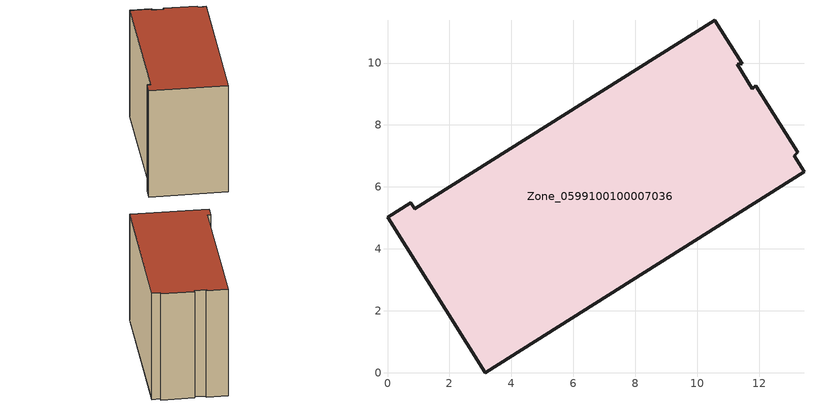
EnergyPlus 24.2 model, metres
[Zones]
Zone_0599100100007036
 floor ground (C_G): 11.9,9.26 13.24,7.12 13.13,7 13.45,6.49 3.15,0 0,5.02 0.76,5.49 0.89,5.29 10.56,11.38 11.45,9.97 11.29,9.96 11.78,9.17 z0
 wall outside (C_F): 11.45,9.97 10.56,11.38 0.89,5.29 0.76,5.49 0,5.02 3.15,0 13.45,6.49 13.13,7 13.24,7.12 11.9,9.26 11.78,9.17 11.29,9.96 11.45,9.97 z0:8.96
 roof outside (C_R): 13.24,7.12 11.9,9.26 11.78,9.17 11.29,9.96 11.45,9.97 10.56,11.38 0.89,5.29 0.76,5.49 0,5.02 3.15,0 13.45,6.49 13.13,7 z8.96
[BUILDING]
Pand.0599100100007036: North Axis=0; Terrain=City; Loads Convergence Tolerance Value=0.04; Temperature Convergence Tolerance Value=0.4; Solar Distribution=FullExterior; Maximum Number of Warmup Days=25; Minimum Number of Warmup Days=1
[Site:Location]
Rotterdam.The.Hague.AP_ZH_NLD Design_Conditions: Latitude=51.96; Longitude=4.45; Time Zone=1; Elevation=-4.5
[SITE:GROUNDTEMPERATURE:BUILDINGSURFACE]
18, 18, 18, 18, 18, 18, 18, 18, 18, 18, 18, 18
[MATERIAL] Thermal Absorptance=0.9; Solar Absorptance=0.7; Visible Absorptance=0.7
Name | Roughness | Thickness | Conductivity | Density | Specific Heat
G.TI.2006-2014 | MediumSmooth | 0.15 | 0.06 | 540 | 1210
F.TI.2006-2014 | Rough | 0.3 | 0.12 | 1920 | 840
R.TI.2006-2014 | MediumRough | 0.2 | 0.08 | 1500 | 1000
[CONSTRUCTION]
C_G: G.TI.2006-2014
C_F: F.TI.2006-2014
C_R: R.TI.2006-2014
[ZONE]
Zone_0599100100007036: Type=1; Multiplier=1; Ceiling Height=Autocalculate; Volume=Autocalculate; Floor Area=autocalculate; Part of Total Floor Area=Yes
[ZONEINFILTRATION:DESIGNFLOWRATE]
Infil_Zone_0599100100007036: Zone or ZoneList or Space or SpaceList=Zone_0599100100007036; Schedule=AlwaysOn; Design Flow Rate Calculation Method=Flow/Area; Flow Rate per Floor Area=0.0015; Constant Term Coefficient=1; Temperature Term Coefficient=0; Velocity Term Coefficient=0; Velocity Squared Term Coefficient=0
[HVACTEMPLATE:ZONE:IDEALLOADSAIRSYSTEM]
Zone_0599100100007036: Maximum Heating Supply Air Temperature=50; Minimum Cooling Supply Air Temperature=13; Maximum Heating Supply Air Humidity Ratio=0.0156; Minimum Cooling Supply Air Humidity Ratio=0.0077; Heating Limit=NoLimit; Cooling Limit=NoLimit; Dehumidification Control Type=ConstantSensibleHeatRatio; Cooling Sensible Heat Ratio=0.7; Dehumidification Setpoint=60; Humidification Control Type=None; Humidification Setpoint=30; Outdoor Air Method=None; Outdoor Air Flow Rate per Person=0.00944; Outdoor Air Flow Rate per Zone Floor Area=0; Outdoor Air Flow Rate per Zone=0; Demand Controlled Ventilation Type=None; Outdoor Air Economizer Type=NoEconomizer; Heat Recovery Type=None; Sensible Heat Recovery Effectiveness=0.7; Latent Heat Recovery Effectiveness=0.65
[ZONECONTROL:THERMOSTAT]
ThermostatControl_Zone_0599100100007036: Zone or ZoneList=Zone_0599100100007036; Control Type Schedule=DualSetpointControlType; Control 1=Thermostat_Zone_0599100100007036; Temperature Difference Between Cutout And Setpoint=0
[THERMOSTATSETPOINT:DUALSETPOINT]
Thermostat_Zone_0599100100007036: Heating Setpoint Temperature Schedule=HeatingSetpoint_Zone_0599100100007036; Cooling Setpoint Temperature Schedule=CoolingSetpoint_Zone_0599100100007036
[SCHEDULE:COMPACT]
HeatingSetpoint_Zone_0599100100007036: Through: 12/31, For: AllDays, Until: 24:00, 21
CoolingSetpoint_Zone_0599100100007036: Through: 12/31, For: AllDays, Until: 24:00, 24
DualSetpointControlType: Through: 12/31, For: AllDays, Until: 24:00, 4
AlwaysOn: Through: 12/31, For: AllDays, Until: 24:00, 1
